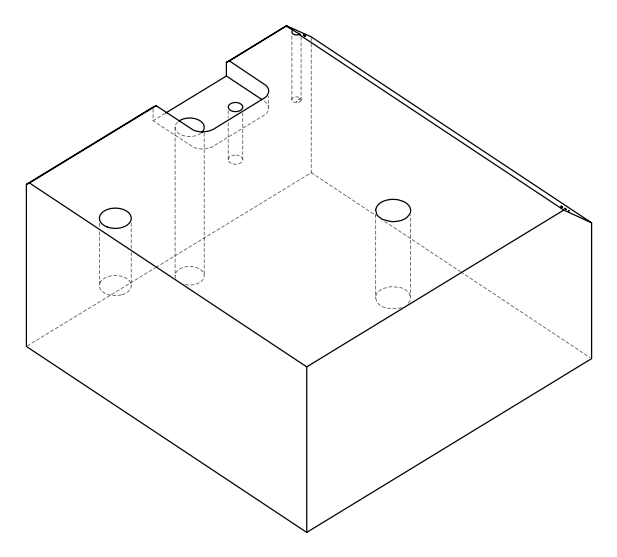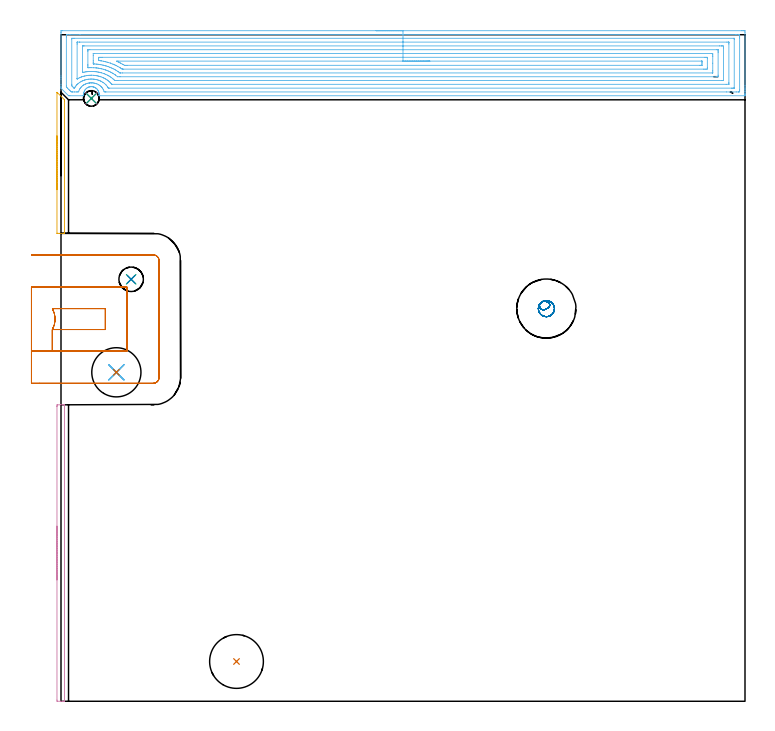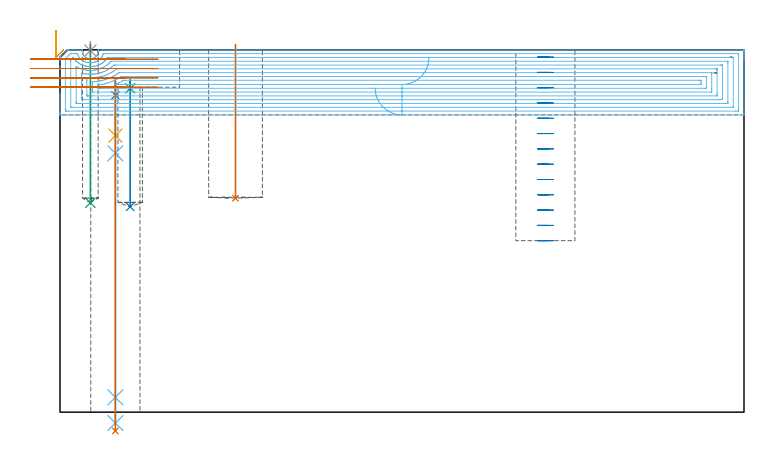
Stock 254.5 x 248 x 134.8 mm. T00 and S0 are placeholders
(PLAN: 14 operations, 8 tool changes, 26.9 min)
(1 INDEXABLE_INSERT_DRILL_BLIND_HOLE_FROM_SOLID | STEP1POCKET | NXT0302_011 | 0.23 min | 17256 mm3)
(2 SPOT_DRILL | STEP1HOLE | NXT0321_9005460120000 | 0.05 min | 1752 mm3)
(3 SPOT_DRILL_1 | STEP1POCKET_1 | NXT0321_9005460120000 | 0.03 min | 1460 mm3)
(4 SPOT_DRILL_2 | STEP1POCKET_2 | NXT0321_9005460120000 | 0.03 min | 0 mm3)
(5 DRILL_BLIND_HOLE_INTO_CENTER | STEP1HOLE | NXT0301_128 | 0.08 min | 1728 mm3)
(6 GUN_DRILL_THROUGH_HOLE | STEP1HOLE | UGT0307_008 | 0.6 min | 9855 mm3)
(7 DRILL_TO_ENLARGE_THROUGH_HOLE | STEP1HOLE | UGT0301_252 | 0.52 min | 22090 mm3)
(8 DRILL_BLIND_HOLE_INTO_CENTER_1 | STEP1POCKET_1 | NXT0301_062 | 0.19 min | 2860 mm3)
(9 DRILL_BLIND_HOLE_INTO_CENTER_2 | STEP1POCKET_2 | UGT0301_453 | 0.24 min | 1462 mm3)
(10 AREA_MILL | FG_CHAMFER_SURFACE | UGT0205_001 | 1.04 min | 443 mm3)
(11 AREA_MILL_1 | FG_CHAMFER_SURFACE_1 | UGT0205_001 | 0.57 min | 222 mm3)
(12 AREA_MILL_2 | FG_CHAMFER_SURFACE_2 | UGT0205_001 | 18.63 min | 74486 mm3)
(13 MILL_SLOT | SLOT_PARTIAL_RECTANGULAR | NXT0201_012 | Follow Part, ap 4, ae 75% | 3.14 min | 33673 mm3)
(14 MILL_BLIND_HOLE_FROM_SOLID_MATERIAL | STEP1POCKET_3 | NXT0201_012 | Spiral | 1.57 min | 26997 mm3)
(TOOL NXT0302_011 | Index. Insert Drill 20mm [880-D2000L25-05] | D20 PA176 FL100 Z2)
(TOOL NXT0321_9005460120000 | NC Spot Drill, 142deg, 12mm, Carbide, Uncoated | D12 PA142 FL30 Z2)
(TOOL NXT0301_128 | Carbide Drill 12mm [861.1-1200-036A1-GP GC34] | D12 PA150 FL37.4 Z2)
(TOOL UGT0307_008 | Gun Drill 11 mm | D11 PA130 FL24 Z1)
(TOOL UGT0301_252 | Twist Drill 18.3 mm | D18.3 PA118 FL135 Z2)
(TOOL NXT0301_062 | Carbide Drill 9.1mm [860.1-0910-027A1-MM 2214] | D9.1 PA140 FL47 Z2)
(TOOL UGT0301_453 | Carbide Drill 5.8 mm | D5.8 PA118 FL57 Z2)
(TOOL UGT0205_001 | Chamfer Mill 20 x 3 x 45 deg. | D20 FL50 Z2)
(TOOL NXT0201_012 | ENDMILL 16mm [2P460-1600-NA 1630] | D16 FL38 Z6)
(OP 1 INDEXABLE_INSERT_DRILL_BLIND_HOLE_FROM_SOLID)
G17 G21 G94 G90
T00 M6
G54
G17 G0 G90 X65.3 Y14.8 S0 M3
G43 Z144.8 H1
G94 G81 G98 Z79.6 F250. R136.8
G80
M5
M2
(OP 2 SPOT_DRILL)
G17 G21 G94 G90
T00 M6
G54
G17 G0 G90 X20.6 Y122.4 S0 M3
G43 Z144.8 H0
G94 G81 G98 Z117.9 F250. R123.9
G80
M5
M2
(OP 3 SPOT_DRILL_1)
G17 G21 G94 G90
T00 M6
G54
G17 G0 G90 X26.1 Y157. S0 M3
G43 Z144.8 H0
G94 G81 G98 Z120.508 F250. R123.9
G80
M5
M2
(OP 4 SPOT_DRILL_2)
G17 G21 G94 G90
T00 M6
G54
G17 G0 G90 X11.3 Y224.3 S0 M3
G43 Z144.8 H0
G94 G81 G98 Z134.55 F250. R137.8
G80
M5
M2
(OP 5 DRILL_BLIND_HOLE_INTO_CENTER)
G17 G21 G94 G90
T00 M6
G54
G17 G0 G90 X20.6 Y122.4 S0 M3
G43 Z144.8 H1
G94 G81 G98 Z102.9 F250. R122.9
G80
M5
M2
(OP 6 GUN_DRILL_THROUGH_HOLE)
G17 G21 G94 G90
T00 M6
G54
G17 G0 G90 X20.6 Y122.4 M8
G43 Z144.8 H0
Z116.04
S716 M3
G94 G1 Z96.309 F125. M26
G4 X.084
Z5.5 F250.
G4 X.084
Z-4.065 F125.
G4 X.084
M5
M9
G0 Z116.04
Z144.8
M2
(OP 7 DRILL_TO_ENLARGE_THROUGH_HOLE)
G17 G21 G94 G90
T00 M6
G54
G17 G0 G90 X20.6 Y122.4 S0 M3
G43 Z144.8 H0
G94 G73 G98 Z-6.998 F250. Q18.271 R122.9
G80
M5
M2
(OP 8 DRILL_BLIND_HOLE_INTO_CENTER_1)
G17 G21 G94 G90
T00 M6
G54
G17 G0 G90 X26.1 Y157. S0 M3
G43 Z144.8 H1
G94 G81 G98 Z76.4 F250. R122.9
G80
M5
M2
(OP 9 DRILL_BLIND_HOLE_INTO_CENTER_2)
G17 G21 G94 G90
T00 M6
G54
G17 G0 G90 X11.3 Y224.3 S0 M3
G43 Z144.8 H0
G94 G81 G98 Z77.9 F250. R136.8
G80
M5
M2
(OP 10 AREA_MILL)
G17 G21 G94 G90
T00 M6
G54
G17 G0 G90 X-1.5 Y45.15 S1061 M3
G43 Z144.8 H0
Z142.
G94 G1 Y45.188 Z141.128 F250.
Y45.302 Z140.264
Y45.491 Z139.412
Y45.753 Z138.58
Y46.087 Z137.774
Y46.49 Z137.
Y46.959 Z136.264
Y47.49 Z135.572
Y48.079 Z134.929
Y48.722 Z134.34
Y49.414 Z133.808
Y50.15 Z133.34
Y50.924 Z132.937
Y51.73 Z132.603
Y52.562 Z132.341
Y53.414 Z132.152
Y54.278 Z132.038
Y55.15 Z132.
Y109.675
X-1.498 Y109.863 Z132.002
X-1.491 Y110.298 Z132.005
X-1.339 Y110.3 Z132.158
X-0.1 Z133.395
X0.606 Z134.106
X0.89 Z134.39
X1.273 Y110.293 Z134.764
X1.297 Y110.29 Z134.788
X1.3 Y110.122 Z134.8
Y0.178
X1.297 Y0.01 Z134.788
X1.273 Y0.007 Z134.764
X0.89 Y0. Z134.39
X0.606 Z134.106
X-0.1 Z133.395
X-1.339 Z132.158
X-1.491 Y0.003 Z132.005
X-1.5 Y0.438 Z132.
Y55.15
Y56.022 Z132.038
Y56.887 Z132.152
Y57.738 Z132.341
Y58.57 Z132.603
Y59.376 Z132.937
Y60.15 Z133.34
Y60.886 Z133.808
Y61.578 Z134.34
Y62.221 Z134.929
Y62.81 Z135.572
Y63.342 Z136.264
Y63.81 Z137.
Y64.213 Z137.774
Y64.547 Z138.58
Y64.809 Z139.412
Y64.998 Z140.264
Y65.112 Z141.128
Y65.15 Z142.
G0 Z144.8
M5
M2
(OP 11 AREA_MILL_1)
G17 G21 G94 G90
T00 M6
G54
G17 G0 G90 X-1.5 Y190.35 S1061 M3
G43 Z144.8 H0
Z142.
G94 G1 Y190.388 Z141.128 F250.
Y190.502 Z140.264
Y190.691 Z139.412
Y190.953 Z138.58
Y191.287 Z137.774
Y191.69 Z137.
Y192.158 Z136.264
Y192.689 Z135.572
Y193.279 Z134.929
Y193.922 Z134.34
Y194.614 Z133.809
Y195.35 Z133.34
Y196.124 Z132.937
Y196.93 Z132.603
Y197.762 Z132.341
Y198.613 Z132.152
Y199.478 Z132.038
Y200.35 Z132.
X-1.499 Y226.414
X-1.493 Y226.582 Z132.004
X-1.429 Y226.525 Z132.068
X-1.267 Y226.367 Z132.232
X1.234 Y223.866 Z134.733
X1.298 Y223.805 Z134.787
X1.3 Y223.411 Z134.8
Y174.185
X1.295 Y174.11 Z134.792
X1.103 Y174.1 Z134.601
X-0.647 Z132.852
X-1.236 Z132.261
X-1.493 Y174.11 Z132.004
X-1.499 Y174.135 Z131.999
X-1.5 Y200.35 Z132.
Y201.221 Z132.038
Y202.086 Z132.152
Y202.938 Z132.341
Y203.77 Z132.603
Y204.576 Z132.937
Y205.35 Z133.34
Y206.086 Z133.809
Y206.778 Z134.34
Y207.421 Z134.929
Y208.01 Z135.572
Y208.541 Z136.264
Y209.01 Z137.
Y209.413 Z137.774
Y209.747 Z138.58
Y210.009 Z139.412
Y210.198 Z140.264
Y210.312 Z141.129
Y210.35 Z142.
G0 Z144.8
M5
M2
(OP 12 AREA_MILL_2)
G17 G21 G94 G90
T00 M6
G54
G17 G0 G90 X117.25 Y249.5 S1061 M3
G43 Z144.8 H0
Z120.6
G94 G1 X117.288 Z119.729 F250.
X117.402 Z118.864
X117.591 Z118.012
X117.853 Z117.18
X118.187 Z116.374
X118.59 Z115.6
X119.058 Z114.864
X119.59 Z114.172
X120.179 Z113.529
X120.822 Z112.94
X121.514 Z112.409
X122.25 Z111.94
X123.024 Z111.537
X123.83 Z111.203
X124.662 Z110.941
X125.514 Z110.752
X126.378 Z110.638
X127.25 Z110.6
X253.35
X253.902 Y249.499 Z110.601
X254.448 Y249.494 Z110.604
X254.492 Y249.491 Z110.606
X254.5 Y248.95 Z111.147
Y229.111 Z130.984
Y228.515 Z131.579
Y227.93 Z132.167
Y227.627 Z132.469
Y227.041 Z133.055
Y226.738 Z133.357
Y226.133 Z133.967
Y225.85 Z134.249
Y225.674 Z134.425
X254.493 Y225.334 Z134.757
X254.49 Y225.303 Z134.788
X254.348 Y225.3 Z134.8
X14.428
X14.168 Y225.304 Z134.79
X14.171 Y225.36 Z134.734
X14.186 Y225.531 Z134.565
X14.196 Y225.756 Z134.34
X14.174 Y226.069 Z134.027
X14.167 Y226.166 Z133.931
X14.141 Y226.368 Z133.731
X14.04 Y226.715 Z133.384
X13.977 Y226.873 Z133.226
X13.905 Y227.052 Z133.047
X13.835 Y227.182 Z132.916
X13.776 Y227.293 Z132.806
X13.623 Y227.522 Z132.578
X13.449 Y227.736 Z132.364
X13.259 Y227.937 Z132.163
X13.039 Y228.112 Z131.988
X12.881 Y228.219 Z131.881
X12.822 Y228.26 Z131.84
X12.592 Y228.387 Z131.713
X12.353 Y228.494 Z131.604
X12.193 Y228.549 Z131.548
X12.134 Y228.569 Z131.528
X12.031 Y228.596 Z131.502
X11.913 Y228.626 Z131.47
X11.747 Y228.654 Z131.44
X11.687 Y228.665 Z131.43
X11.529 Y228.682 Z131.417
X11.459 Y228.688 Z131.409
X11.453 Z131.408
X11.295 Z131.402
X11.243 Y228.69
X11.233 Z131.403
X11.08 Y228.683 Z131.415
X11.009 Y228.678 Z131.419
X10.855 Y228.655 Z131.439
X10.786 Y228.647 Z131.449
X10.565 Y228.599 Z131.5
X10.409 Y228.549 Z131.547
X10.33 Y228.525 Z131.572
X10.102 Y228.434 Z131.665
X9.883 Y228.323 Z131.777
X9.671 Y228.191 Z131.908
X9.35 Y227.937 Z132.162
X9.037 Y227.598 Z132.502
X8.899 Y227.417 Z132.682
X8.776 Y227.224 Z132.875
X8.757 Y227.182 Z132.916
X8.694 Y227.052 Z133.047
X8.531 Y226.617 Z133.481
X8.506 Y226.501 Z133.598
X8.436 Y226.166 Z133.931
X8.429 Y226.099 Z133.997
X8.408 Y225.875 Z134.221
X8.413 Y225.569 Z134.526
X8.429 Y225.359 Z134.735
X8.432 Y225.304 Z134.79
X8.18 Y225.3 Z134.8
X3.274
X2.799 Y225.307 Z134.793
X2.759 Y225.341 Z134.758
X0.152 Y227.948 Z132.151
X0.033 Y228.071 Z132.027
X0.01 Y228.097 Z132.001
X0. Y228.374 Z131.725
Y228.798 Z131.301
Y229.404 Z130.691
Y231.483 Z128.614
Y232.069 Z128.026
Y232.665 Z127.431
Y248.657 Z111.44
X0.002 Y248.95 Z111.147
X0.008 Y249.491 Z110.606
X0.052 Y249.494 Z110.604
X0.598 Y249.5 Z110.6
X127.25
Y248.086 Z112.014
X251.202
X252.095 Y248.085 Z112.015
X252.118 Y248.084 Z112.016
X252.49 Y248.062 Z112.038
X252.497 Y247.684 Z112.416
X252.499 Y247.173 Z112.927
X252.5 Y246.793 Z113.307
X252.499 Y227.627 Z132.473
X252.498 Y227.249 Z132.851
X252.49 Y226.738 Z133.362
X252.141 Y226.716 Z133.384
X252.118 Y226.715 Z133.385
X251.25 Y226.714 Z133.386
X247.599
X16.676 Y226.715 Z133.385
X16.652
X16.086 Y226.738 Z133.362
X15.995 Y226.98 Z133.12
X15.761 Y227.578 Z132.522
X15.736 Y227.627 Z132.473
X15.707 Y227.68 Z132.42
X15.465 Y228.06 Z132.04
X15.287 Y228.299 Z131.801
X15.107 Y228.515 Z131.585
X14.869 Y228.766 Z131.334
X14.516 Y229.055 Z131.045
X14.295 Y229.21 Z130.89
X13.998 Y229.404 Z130.696
X13.977 Y229.416 Z130.684
X13.949 Y229.432 Z130.668
X13.372 Y229.704 Z130.396
X13.085 Y229.808 Z130.292
X12.835 Y229.887 Z130.213
X12.517 Y229.969 Z130.131
X12.193 Y230.029 Z130.071
X11.853 Y230.072 Z130.028
X11.495 Y230.098 Z130.002
X11.396 Y230.102 Z129.998
X11.301 Y230.101 Z129.999
X10.954 Y230.089 Z130.011
X10.636 Y230.066 Z130.034
X10.583 Y230.061 Z130.039
X10.529 Y230.054 Z130.046
X10.471 Y230.044 Z130.056
X10.409 Y230.033 Z130.067
X9.888 Y229.923 Z130.177
X9.517 Y229.811 Z130.289
X9.221 Y229.699 Z130.401
X8.978 Y229.595 Z130.505
X8.625 Y229.422 Z130.678
X8.614 Y229.415 Z130.685
X8.594 Y229.404 Z130.696
X8.224 Y229.158 Z130.942
X8.088 Y229.051 Z131.049
X7.733 Y228.759 Z131.341
X7.613 Y228.635 Z131.465
X7.506 Y228.515 Z131.585
X7.202 Y228.156 Z131.944
X7.064 Y227.962 Z132.138
X6.859 Y227.627 Z132.473
X6.853 Y227.615 Z132.485
X6.841 Y227.592 Z132.508
X6.605 Y226.974 Z133.126
X6.524 Y226.738 Z133.362
X5.972 Y226.715 Z133.385
X5.949
X5.082 Y226.714 Z133.386
X4.189 Y226.715 Z133.385
X4.166 Y226.716 Z133.384
X3.824 Y226.738 Z133.362
X3.546 Y227.009 Z133.091
X3.274 Y227.277 Z132.823
X2.923 Y227.627 Z132.473
X2.382 Y228.171 Z131.929
X2.046 Y228.515 Z131.585
X2.01 Y228.565 Z131.535
X2.006 Y228.611 Z131.489
X2.003 Y228.705 Z131.395
X2. Y228.895 Z131.205
X2.001 Y247.173 Z112.927
X2.002 Y247.551 Z112.549
X2.01 Y248.062 Z112.038
X2.359 Y248.084 Z112.016
X2.382 Y248.085 Z112.015
X3.25 Y248.086 Z112.014
X7.125
X127.25
Y246.671 Z113.429
X250.334
X250.464 Y246.67 Z113.43
X250.484 Y246.668 Z113.432
X250.489 Y246.666 Z113.434
X250.492 Y246.647 Z113.453
X250.497 Y246.56 Z113.54
X250.499 Y246.45 Z113.65
X250.5 Y246.285 Z113.815
X250.499 Y228.351 Z131.749
X250.493 Y228.186 Z131.914
X250.49 Y228.142 Z131.958
X250.476 Y228.135 Z131.965
X250.431 Y228.133 Z131.967
X250.334 Y228.131 Z131.969
X249.83 Y228.129 Z131.971
X249.442 Y228.128 Z131.972
X17.932 Y228.129 Z131.971
X17.739 Y228.131 Z131.969
X17.642 Y228.133 Z131.967
X17.623 Y228.135 Z131.965
X17.598 Y228.164 Z131.936
X17.544 Y228.241 Z131.859
X17.37 Y228.515 Z131.585
X17.294 Y228.632 Z131.468
X16.926 Y229.131 Z130.969
X16.68 Y229.404 Z130.696
X16.652 Y229.433 Z130.667
X16.225 Y229.83 Z130.27
X15.761 Y230.175 Z129.925
X15.584 Y230.292 Z129.808
X15.138 Y230.561 Z129.539
X14.869 Y230.695 Z129.405
X14.592 Y230.827 Z129.273
X14.383 Y230.924 Z129.176
X14.136 Y231.022 Z129.078
X13.977 Y231.076 Z129.024
X13.652 Y231.181 Z128.919
X13.085 Y231.325 Z128.775
X12.904 Y231.361 Z128.739
X12.511 Y231.425 Z128.675
X12.193 Y231.465 Z128.635
X11.882 Y231.491 Z128.609
X11.301 Y231.514 Z128.586
X10.975 Y231.506 Z128.594
X10.409 Y231.467 Z128.633
X10.153 Y231.436 Z128.664
X9.857 Y231.39 Z128.71
X9.517 Y231.322 Z128.778
X9.401 Y231.296 Z128.804
X8.944 Y231.181 Z128.919
X8.701 Y231.105 Z128.995
X8.625 Y231.078 Z129.022
X8.06 Y230.855 Z129.245
X7.733 Y230.704 Z129.396
X7.461 Y230.564 Z129.536
X7.006 Y230.292 Z129.808
X6.906 Y230.228 Z129.872
X6.841 Y230.183 Z129.917
X6.406 Y229.837 Z130.263
X6.249 Y229.707 Z130.393
X5.949 Y229.427 Z130.673
X5.938 Y229.415 Z130.685
X5.928 Y229.404 Z130.696
X5.529 Y228.934 Z131.166
X5.223 Y228.515 Z131.585
X5.158 Y228.415 Z131.685
X5.058 Y228.251 Z131.849
X5.001 Y228.165 Z131.935
X4.979 Y228.135 Z131.965
X4.967 Y228.133 Z131.967
X4.929
X4.886 Y228.135 Z131.965
X4.849 Y228.162 Z131.938
X4.776 Y228.232 Z131.868
X4.486 Y228.515 Z131.585
X4.166 Y228.838 Z131.262
X4.032 Y228.979 Z131.121
X4.01 Y229.239 Z130.861
X4.004 Y229.404 Z130.696
X4.001 Y229.568 Z130.532
Y246.449 Z113.651
X4.007 Y246.614 Z113.486
X4.01 Y246.658 Z113.442
X4.024 Y246.665 Z113.435
X4.069 Y246.667 Z113.433
X4.166 Y246.669 Z113.431
X4.669 Y246.671 Z113.429
X5.058
X127.25
Y245.257 Z114.843
X247.798
X248.436 Y245.255 Z114.845
X248.472 Y245.253 Z114.847
X248.487 Y245.251 Z114.849
X248.49 Y245.237 Z114.863
X248.495 Y245.14 Z114.96
X248.498 Y244.946 Z115.154
X248.5 Y244.558 Z115.542
Y230.292 Z129.808
X248.498 Y229.873 Z130.227
X248.494 Y229.664 Z130.436
X248.49 Y229.561 Z130.539
X248.482 Y229.549 Z130.551
X248.46 Y229.547 Z130.553
X248.409 Y229.545 Z130.555
X247.659 Y229.543 Z130.557
X247.519
X19.188
X19.001 Y229.547 Z130.553
X18.909 Y229.55 Z130.55
X18.885 Y229.556 Z130.544
X18.789 Y229.67 Z130.43
X18.665 Y229.817 Z130.283
X18.436 Y230.08 Z130.02
X18.232 Y230.292 Z129.808
X17.873 Y230.623 Z129.477
X17.544 Y230.894 Z129.206
X17.166 Y231.181 Z128.919
X16.652 Y231.506 Z128.594
X16.406 Y231.654 Z128.446
X15.93 Y231.9 Z128.2
X15.761 Y231.98 Z128.12
X15.563 Y232.069 Z128.031
X14.869 Y232.34 Z127.76
X14.465 Y232.471 Z127.629
X13.977 Y232.6 Z127.5
X13.665 Y232.678 Z127.422
X13.293 Y232.75 Z127.35
X13.085 Y232.783 Z127.317
X12.693 Y232.839 Z127.261
X12.264 Y232.887 Z127.213
X12.193 Y232.892 Z127.208
X11.325 Y232.934 Z127.166
X11.301
X10.872 Y232.918 Z127.182
X10.47 Y232.897 Z127.203
X10.409 Y232.892 Z127.208
X10.013 Y232.854 Z127.246
X9.667 Y232.808 Z127.292
X9.517 Y232.785 Z127.315
X8.915 Y232.669 Z127.431
X8.625 Y232.601 Z127.499
X8.203 Y232.489 Z127.611
X7.733 Y232.342 Z127.758
X7.535 Y232.267 Z127.833
X7.023 Y232.069 Z128.031
X6.897 Y232.014 Z128.086
X6.841 Y231.987 Z128.113
X6.303 Y231.717 Z128.383
X6.069 Y231.591 Z128.509
X6.014 Y231.563 Z128.537
X6.009 Y231.562 Z128.538
X6.007 Y231.564 Z128.536
X6.003 Y231.604 Z128.496
X6.001 Y231.687 Z128.413
X6. Y244.508 Z115.592
X6.002 Y244.927 Z115.173
X6.006 Y245.136 Z114.964
X6.01 Y245.239 Z114.861
X6.018 Y245.251 Z114.849
X6.04 Y245.253 Z114.847
X6.091 Y245.255 Z114.845
X6.841 Y245.257 Z114.843
X6.981
X127.25
Y243.843 Z116.257
X244.983
X245.651 Y243.842 Z116.258
X245.875 Y243.84 Z116.26
X246.099 Y243.836 Z116.264
X246.49 Y243.82 Z116.28
X246.493 Y243.619 Z116.481
X246.499 Y242.997 Z117.103
Y231.025 Z129.075
X246.498 Y230.986 Z129.114
X246.494 Y230.968 Z129.132
X246.492 Y230.964 Z129.136
X246.473 Y230.962 Z129.138
X246.324 Y230.959 Z129.141
X246.099 Y230.957 Z129.143
X245.875
X21.112
X20.441 Y230.961 Z129.139
X20.22 Y230.964 Z129.136
X20.014 Y230.977 Z129.123
X19.791 Y231.181 Z128.919
X19.328 Y231.595 Z128.505
X18.729 Y232.069 Z128.031
X18.436 Y232.274 Z127.826
X17.86 Y232.643 Z127.457
X17.544 Y232.817 Z127.283
X17.27 Y232.958 Z127.142
X16.652 Y233.254 Z126.846
X16.148 Y233.46 Z126.64
X15.761 Y233.606 Z126.494
X14.996 Y233.846 Z126.254
X14.869 Y233.881 Z126.219
X14.821 Y233.893 Z126.207
X14.334 Y234.011 Z126.089
X13.977 Y234.082 Z126.018
X13.687 Y234.135 Z125.965
X13.085 Y234.225 Z125.875
X12.657 Y234.272 Z125.828
X12.193 Y234.306 Z125.794
X11.709 Y234.329 Z125.771
X11.301 Y234.343 Z125.757
X10.814 Y234.332 Z125.768
X10.409 Y234.308 Z125.792
X9.978 Y234.275 Z125.825
X9.517 Y234.227 Z125.873
X9.181 Y234.181 Z125.919
X8.625 Y234.081 Z126.019
X8.427 Y234.043 Z126.057
X8.011 Y233.961 Z126.139
X8.007 Y233.978 Z126.122
X8.003 Y234.02 Z126.08
X8.001 Y234.076 Z126.024
Y243.775 Z116.325
X8.002 Y243.814 Z116.286
X8.006 Y243.832 Z116.268
X8.008 Y243.836 Z116.264
X8.027 Y243.838 Z116.262
X8.176 Y243.841 Z116.259
X8.401 Y243.843 Z116.257
X8.625
X127.25
Y242.429 Z117.671
X244.091 Y242.428 Z117.672
X244.396 Y242.427 Z117.673
X244.46 Y242.424 Z117.676
X244.486 Y242.422 Z117.678
X244.49 Y242.41 Z117.69
X244.497 Y242.326 Z117.774
X244.499 Y241.842 Z118.258
X244.5 Y241.435 Z118.665
X244.499 Y232.958 Z127.142
X244.497 Y232.553 Z127.547
X244.49 Y232.415 Z127.685
X244.486 Y232.377 Z127.723
X244.458 Y232.376 Z127.724
X244.385 Y232.374 Z127.726
X244.091 Y232.372 Z127.728
X243.788 Y232.371 Z127.729
X22.004
X21.7 Y232.372 Z127.728
X21.112 Y232.377 Z127.723
X21.033 Y232.378 Z127.722
X20.3 Y232.958 Z127.142
X20.22 Y233.019 Z127.081
X19.996 Y233.181 Z126.919
X19.328 Y233.605 Z126.495
X18.925 Y233.846 Z126.254
X18.436 Y234.103 Z125.997
X17.923 Y234.357 Z125.743
X17.544 Y234.522 Z125.578
X17.02 Y234.735 Z125.365
X16.652 Y234.872 Z125.228
X16.444 Y234.942 Z125.158
X15.761 Y235.147 Z124.953
X15.197 Y235.296 Z124.804
X14.869 Y235.374 Z124.726
X14.073 Y235.527 Z124.573
X13.977 Y235.543 Z124.557
X13.445 Y235.623 Z124.477
X13.085 Y235.662 Z124.438
X13.041 Y235.666 Z124.434
X12.193 Y235.726 Z124.374
X12.083 Y235.732 Z124.368
X11.301 Y235.757 Z124.343
X11.168 Y235.756 Z124.344
X10.409 Y235.732 Z124.368
X10.304 Y235.728 Z124.372
X10.034 Y235.716 Z124.384
X10.01 Y235.819 Z124.281
X10.003 Y236.027 Z124.073
X10.001 Y236.511 Z123.589
X10. Y236.919 Z123.181
X10.001 Y241.842 Z118.258
X10.003 Y242.247 Z117.853
X10.01 Y242.385 Z117.715
X10.014 Y242.422 Z117.678
X10.042 Y242.424 Z117.676
X10.115 Y242.426 Z117.674
X10.409 Y242.428 Z117.672
X10.712 Y242.429 Z117.671
X127.25
Y241.015 Z119.085
X242.307 Y241.014 Z119.086
X242.368 Y241.012 Z119.088
X242.481 Y241.008 Z119.092
X242.49 Y240.954 Z119.146
X242.497 Y240.765 Z119.335
X242.5 Y240.065 Z120.035
Y239.873 Z120.227
Y237.4 Z122.7
Y234.543 Z125.557
X242.496 Y233.846 Z126.254
X242.493 Y233.799 Z126.301
X242.491 Y233.793 Z126.307
X242.469 Y233.79 Z126.31
X242.429 Y233.787 Z126.313
X242.368 Y233.786 Z126.314
X242.307 Y233.785 Z126.315
X22.896
X22.063 Y233.787 Z126.313
X22.004 Y233.789 Z126.311
X21.947 Y233.792 Z126.308
X21.868 Y233.846 Z126.254
X21.426 Y234.161 Z125.939
X21.112 Y234.368 Z125.732
X20.538 Y234.735 Z125.365
X20.22 Y234.924 Z125.176
X19.797 Y235.156 Z124.944
X19.328 Y235.386 Z124.714
X18.828 Y235.623 Z124.477
X18.436 Y235.791 Z124.309
X18.149 Y235.909 Z124.191
X17.544 Y236.137 Z123.963
X16.783 Y236.381 Z123.719
X16.652 Y236.42 Z123.68
X16.331 Y236.511 Z123.589
X15.761 Y236.655 Z123.445
X15.572 Y236.7 Z123.4
X14.869 Y236.836 Z123.264
X14.47 Y236.909 Z123.191
X13.977 Y236.983 Z123.117
X13.438 Y237.049 Z123.051
X13.085 Y237.079 Z123.021
X12.466 Y237.128 Z122.972
X12.193 Y237.146 Z122.954
X12.109 Y237.152 Z122.948
X12.045 Y237.157 Z122.943
X12.011 Y237.161 Z122.939
X12.008 Y237.208 Z122.892
X12.003 Y237.4 Z122.7
X12. Y237.592 Z122.508
Y238.288 Z121.812
Y240.257 Z119.843
X12.004 Y240.954 Z119.146
X12.007 Y241.001 Z119.099
X12.009 Y241.007 Z119.093
X12.031 Y241.01 Z119.09
X12.071 Y241.013 Z119.087
X12.132 Y241.014 Z119.086
X12.193 Y241.015 Z119.085
X127.25
Y239.6 Z120.5
X239.631
X240.1 Y239.598 Z120.502
X240.366 Y239.594 Z120.506
X240.49 Y239.591 Z120.509
X240.5 Y239.2 Z120.9
Y239.177 Z120.923
X240.499 Y235.647 Z124.453
X240.498 Y235.623 Z124.477
X240.472 Y235.207 Z124.893
X240.054 Y235.202 Z124.898
X239.631 Y235.2 Z124.9
X239.164
X23.321
X22.896 Y235.202 Z124.898
X22.836 Y235.204 Z124.896
X22.802 Y235.206 Z124.894
X22.767 Y235.227 Z124.873
X22.602 Y235.33 Z124.77
X22.144 Y235.623 Z124.477
X22.004 Y235.712 Z124.388
X21.768 Y235.858 Z124.242
X21.112 Y236.22 Z123.88
X20.546 Y236.511 Z123.589
X20.22 Y236.67 Z123.43
X19.919 Y236.811 Z123.289
X19.328 Y237.058 Z123.042
X18.465 Y237.4 Z122.7
X18.436 Y237.411 Z122.689
X18.42 Y237.416 Z122.684
X17.544 Y237.683 Z122.417
X17.141 Y237.801 Z122.299
X16.652 Y237.928 Z122.172
X15.957 Y238.093 Z122.007
X15.761 Y238.133 Z121.967
X14.95 Y238.288 Z121.812
X14.869 Y238.302 Z121.798
X14.853 Y238.304 Z121.796
X14.102 Y238.414 Z121.686
X14.016 Y238.427 Z121.673
X14.01 Y238.522 Z121.578
X14.005 Y238.733 Z121.367
X14.001 Y239.153 Z120.947
X14.002 Y239.177 Z120.923
X14.028 Y239.593 Z120.507
X14.446 Y239.597 Z120.503
X14.869 Y239.599 Z120.501
X15.335 Y239.6 Z120.5
X127.25
Y238.186 Z121.914
X238.275
X238.437 Y238.184 Z121.916
X238.476 Y238.182 Z121.918
X238.489 Y238.18 Z121.92
X238.492 Y238.168 Z121.932
X238.495 Y238.113 Z121.987
X238.5 Y237.639 Z122.461
X238.499 Y237.4 Z122.7
X238.496 Y236.754 Z123.346
X238.49 Y236.658 Z123.442
X238.48 Y236.62 Z123.48
X238.439 Y236.619 Z123.481
X238.242 Y236.616 Z123.484
X237.848 Y236.614 Z123.486
X237.745
X24.577
X23.788 Y236.615 Z123.485
X23.682 Y236.617 Z123.483
X23.59 Y236.621 Z123.479
X23.154 Y236.876 Z123.224
X22.896 Y237.025 Z123.075
X22.224 Y237.4 Z122.7
X22.004 Y237.516 Z122.584
X21.764 Y237.639 Z122.461
X21.413 Y237.81 Z122.29
X21.112 Y237.958 Z122.142
X20.668 Y238.179 Z121.921
X21.112 Y238.185 Z121.915
X21.215 Y238.186 Z121.914
X127.25
X128.122 Z121.952
X128.986 Z122.066
X129.838 Z122.255
X130.67 Z122.517
X131.476 Z122.851
X132.25 Z123.254
X132.986 Z123.722
X133.678 Z124.253
X134.321 Z124.843
X134.91 Z125.486
X135.442 Z126.178
X135.91 Z126.914
X136.313 Z127.688
X136.647 Z128.494
X136.909 Z129.326
X137.098 Z130.177
X137.212 Z131.042
X137.25 Z131.914
G0 Z144.8
M5
M2
(OP 13 MILL_SLOT)
G17 G21 G94 G90
T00 M6
G54
G17 G0 G90 X-11. Y130.3 S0 M3
G43 Z144.8 H1
Z131.325
G94 G1 X-8. F250.
X-3.204 F500.
Y138.3
G3 X-3.204 Y146.1 R8.
G1 X16.5
Y138.3
X-3.204
Y130.3
X24.5
Y154.1
X-8.
X-11. F250.
Y118.3
X-8.
X34.3 F500.
G3 X36.5 Y120.5 R2.2
G1 Y163.9
G3 X34.3 Y166.1 R2.2
G1 X-8.
X-11. F250.
G0 Y130.3 Z127.85
G1 X-8.
X-3.204 F500.
Y138.3
G3 X-3.204 Y146.1 R8.
G1 X16.5
Y138.3
X-3.204
Y130.3
X24.5
Y154.1
X-8.
X-11. F250.
Y118.3
X-8.
X34.3 F500.
G3 X36.5 Y120.5 R2.2
G1 Y163.9
G3 X34.3 Y166.1 R2.2
G1 X-8.
X-11. F250.
G0 Y130.3 Z124.375
G1 X-8.
X-3.204 F500.
Y138.3
G3 X-3.204 Y146.1 R8.
G1 X16.5
Y138.3
X-3.204
Y130.3
X24.5
Y154.1
X-8.
X-11. F250.
Y118.3
X-8.
X34.3 F500.
G3 X36.5 Y120.5 R2.2
G1 Y163.9
G3 X34.3 Y166.1 R2.2
G1 X-8.
X-11. F250.
G0 Y130.3 Z120.9
G1 X-8.
X-3.204 F500.
Y138.3
G3 X-3.204 Y146.1 R8.
G1 X16.5
Y138.3
X-3.204
Y130.3
X24.5
Y154.1
X-8.
X-11. F250.
Y118.3
X-8.
X34.3 F500.
G3 X36.5 Y120.5 R2.2
G1 Y163.9
G3 X34.3 Y166.1 R2.2
G1 X-8.
X-11. F250.
G0 Z144.8
M5
M2
(OP 14 MILL_BLIND_HOLE_FROM_SOLID_MATERIAL)
G17 G21 G94 G90
T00 M6
G54
G17 G0 G90 X180.6 Y146.1 S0 M3
G43 Z144.8 H1
Z132.108
G94 G3 X181.479 Y148.221 R1.243 F250.
X178.479 Y148.221 R2.121
X178.479 Y143.979 R3.
X178.479 Y148.221 R-3.
X178.479 Y146.1 R1.5
X180.6 Y146.1 R1.5
G0 Z126.415
G3 X181.479 Y148.221 R1.243
X178.479 Y148.221 R2.121
X178.479 Y143.979 R3.
X178.479 Y148.221 R-3.
X178.479 Y146.1 R1.5
X180.6 Y146.1 R1.5
G0 Z120.723
G3 X181.479 Y148.221 R1.243
X178.479 Y148.221 R2.121
X178.479 Y143.979 R3.
X178.479 Y148.221 R-3.
X178.479 Y146.1 R1.5
X180.6 Y146.1 R1.5
G0 Z115.031
G3 X181.479 Y148.221 R1.243
X178.479 Y148.221 R2.121
X178.479 Y143.979 R3.
X178.479 Y148.221 R-3.
X178.479 Y146.1 R1.5
X180.6 Y146.1 R1.5
G0 Z109.338
G3 X181.479 Y148.221 R1.243
X178.479 Y148.221 R2.121
X178.479 Y143.979 R3.
X178.479 Y148.221 R-3.
X178.479 Y146.1 R1.5
X180.6 Y146.1 R1.5
G0 Z103.646
G3 X181.479 Y148.221 R1.243
X178.479 Y148.221 R2.121
X178.479 Y143.979 R3.
X178.479 Y148.221 R-3.
X178.479 Y146.1 R1.5
X180.6 Y146.1 R1.5
G0 Z97.954
G3 X181.479 Y148.221 R1.243
X178.479 Y148.221 R2.121
X178.479 Y143.979 R3.
X178.479 Y148.221 R-3.
X178.479 Y146.1 R1.5
X180.6 Y146.1 R1.5
G0 Z92.262
G3 X181.479 Y148.221 R1.243
X178.479 Y148.221 R2.121
X178.479 Y143.979 R3.
X178.479 Y148.221 R-3.
X178.479 Y146.1 R1.5
X180.6 Y146.1 R1.5
G0 Z86.569
G3 X181.479 Y148.221 R1.243
X178.479 Y148.221 R2.121
X178.479 Y143.979 R3.
X178.479 Y148.221 R-3.
X178.479 Y146.1 R1.5
X180.6 Y146.1 R1.5
G0 Z80.877
G3 X181.479 Y148.221 R1.243
X178.479 Y148.221 R2.121
X178.479 Y143.979 R3.
X178.479 Y148.221 R-3.
X178.479 Y146.1 R1.5
X180.6 Y146.1 R1.5
G0 Z75.185
G3 X181.479 Y148.221 R1.243
X178.479 Y148.221 R2.121
X178.479 Y143.979 R3.
X178.479 Y148.221 R-3.
X178.479 Y146.1 R1.5
X180.6 Y146.1 R1.5
G0 Z69.492
G3 X181.479 Y148.221 R1.243
X178.479 Y148.221 R2.121
X178.479 Y143.979 R3.
X178.479 Y148.221 R-3.
X178.479 Y146.1 R1.5
X180.6 Y146.1 R1.5
G0 Z63.8
G3 X181.479 Y148.221 R1.243
X178.479 Y148.221 R2.121
X178.479 Y143.979 R3.
X178.479 Y148.221 R-3.
X178.479 Y146.1 R1.5
X180.6 Y146.1 R1.5
G0 Z144.8
M5
M2
